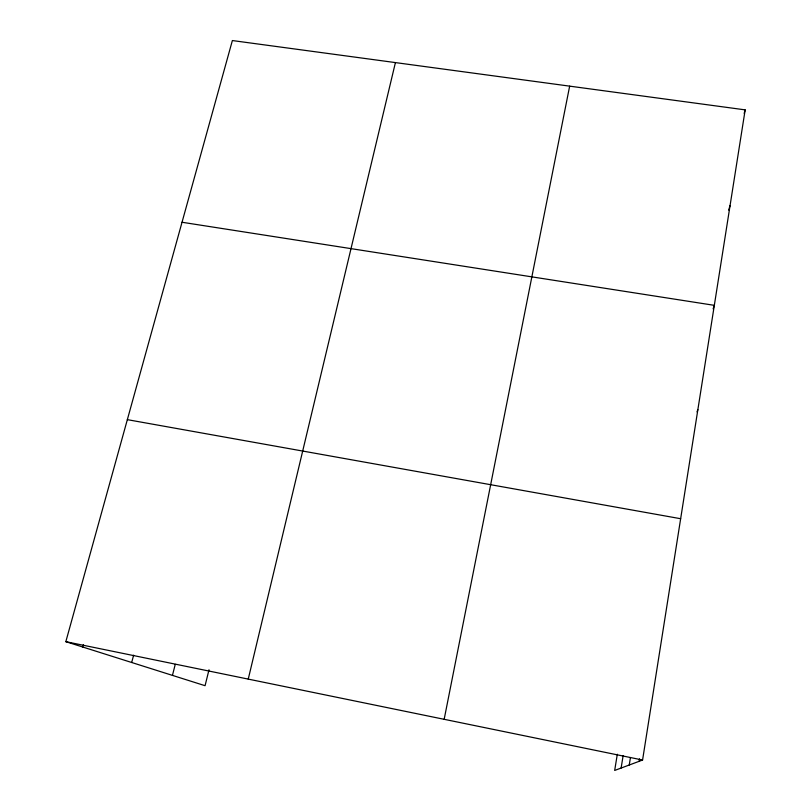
<?xml version="1.0" encoding="UTF-8"?>
<svg xmlns="http://www.w3.org/2000/svg" width="811" height="811" viewBox="0 0 811 811"><rect width="100%" height="100%" fill="white"/><g stroke="black" fill="none" stroke-linecap="round" stroke-linejoin="round"><path stroke-width="1.22" d="M639.129 761.316L639.524 758.832M617.313 754.25L614.677 770.45L642.576 760.029L745.167 109.87L232.372 40.55L65.833 641.673L205.071 685.7L209.005 669.764M629.245 765.006L630.451 757.504M621.125 768.047L623.132 755.619M444.164 719.316L569.657 86.148M248.247 679.111L395.423 62.589M172.449 675.381L175.257 664.341M131.696 662.496L133.622 655.176M82.732 647.016L83.401 644.583M744.163 113.388L745.167 109.87M728.663 210.11L730.072 205.507M713.122 308.89L714.319 305.341L182.029 222.255M697.014 411.856L697.865 409.636M127.347 419.652L680.652 518.716M65.833 641.673L642.576 760.029"/></g></svg>
